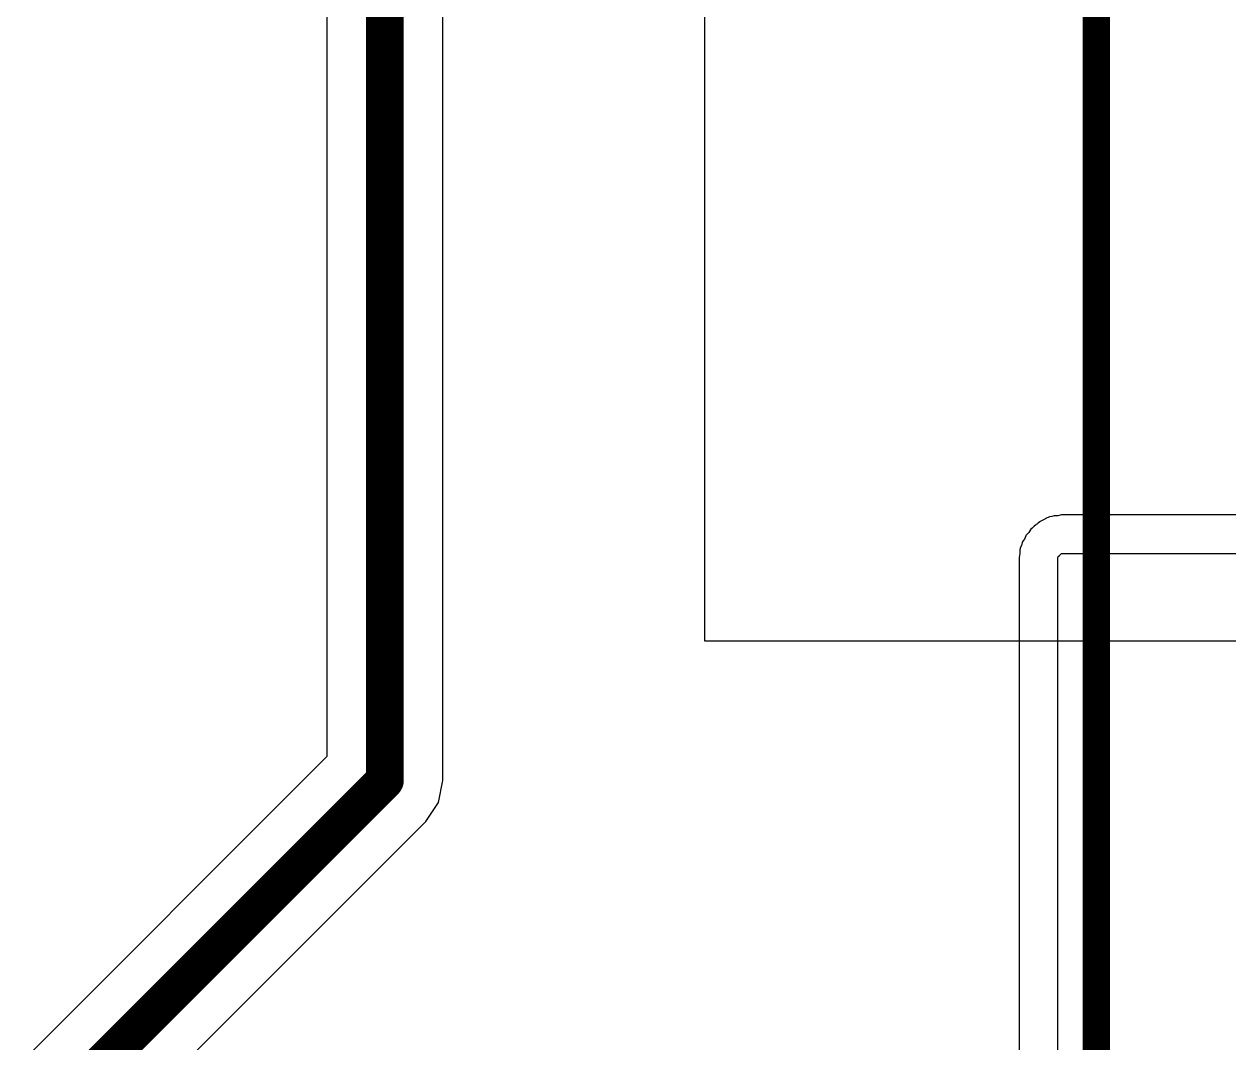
# Model space of a CAD drawing. Header units: inches. Extents: x -3 to 488, y -11 to 93.
# Drawn here: x 55.14 to 60.8, y 8.14 to 12.92 of the extents above; entities that cross this region are included whole.
import ezdxf

# ---------------------------------------------------------------- set-up
doc = ezdxf.new("R2010")
doc.units = ezdxf.units.IN
for name, color, linetype in [('Bottom Layer', 5, 'Continuous'), ('Layer 2', 76, 'Continuous'), ('Top Overlay', 2, 'Continuous')]:
    doc.layers.add(name, color=color, linetype=linetype)

msp = doc.modelspace()

# ---------------------------------------------------------------- linework, layer by layer
at = {"layer": 'Bottom Layer'}
for p, q in [((58.339, 14.0226), (58.339, 10.0292)), ((58.339, 10.0292), (63.6617, 10.0292))]:
    msp.add_line(p, q, dxfattribs=at)
at = {"layer": 'Layer 2'}
for p, q in [((57.1101, 9.3741), (57.1101, 15.3083)), ((56.5662, 15.1793), (56.5662, 9.4868)), ((59.9022, 10.5795), (59.8964, 10.5762)), ((59.9041, 10.5814), (59.9022, 10.5795)), ((59.9073, 10.5835), (59.9041, 10.5814)), ((59.9123, 10.5885), (59.9073, 10.5835)), ((59.9145, 10.59), (59.9123, 10.5885)), ((59.931, 10.5968), (59.9145, 10.59)), ((59.9436, 10.6053), (59.931, 10.5968)), ((59.9458, 10.6068), (59.9436, 10.6053)), ((59.9436, 10.6053), (59.9436, 10.6053)), ((59.9522, 10.608), (59.9458, 10.6068)), ((59.9579, 10.6113), (59.9522, 10.608)), ((59.9692, 10.6127), (59.9579, 10.6113)), ((59.9798, 10.6171), (59.9692, 10.6127)), ((59.9977, 10.6171), (59.9798, 10.6171)), ((60.0152, 10.6206), (59.9977, 10.6171)), ((60.033, 10.6206), (60.0152, 10.6206)), ((60.0331, 10.6206), (60.033, 10.6206)), ((60.033, 10.6206), (60.033, 10.6206)), ((60.8914, 10.6206), (60.0331, 10.6206)), ((59.8467, 10.5222), (59.8406, 10.5075)), ((59.848, 10.5242), (59.8467, 10.5222)), ((59.8481, 10.5244), (59.848, 10.5242)), ((59.848, 10.5242), (59.848, 10.5242)), ((59.848, 10.5242), (59.848, 10.5242)), ((59.8505, 10.5267), (59.8481, 10.5244)), ((59.8517, 10.5294), (59.8505, 10.5267)), ((59.8552, 10.5325), (59.8517, 10.5294)), ((59.8615, 10.5388), (59.8552, 10.5325)), ((59.8714, 10.5536), (59.8615, 10.5388)), ((59.8766, 10.5589), (59.8714, 10.5537)), ((59.8714, 10.5537), (59.8714, 10.5536)), ((59.8714, 10.5536), (59.8714, 10.5536)), ((59.8798, 10.561), (59.8766, 10.5589)), ((59.8848, 10.566), (59.8798, 10.561)), ((59.8858, 10.5666), (59.8848, 10.566)), ((59.8864, 10.5676), (59.8858, 10.5666)), ((59.8931, 10.5719), (59.8864, 10.5676)), ((59.8964, 10.5762), (59.8931, 10.5719)), ((59.8215, 10.4654), (59.8213, 10.461)), ((59.8273, 10.4776), (59.8215, 10.4654)), ((59.8215, 10.4654), (59.8215, 10.4654)), ((59.8299, 10.4908), (59.8273, 10.4776)), ((59.8314, 10.493), (59.8299, 10.4908)), ((59.8321, 10.4948), (59.8314, 10.493)), ((59.8322, 10.495), (59.8321, 10.4949)), ((59.8321, 10.4949), (59.8321, 10.4948)), ((59.8321, 10.4948), (59.8321, 10.4948)), ((59.8336, 10.497), (59.8322, 10.4951)), ((59.8322, 10.4951), (59.8322, 10.495)), ((59.8322, 10.495), (59.8322, 10.495)), ((59.8406, 10.5075), (59.8336, 10.497)), ((59.8196, 10.439), (59.8161, 10.4214)), ((59.8161, 10.4214), (59.8161, 5.3629)), ((59.8213, 10.461), (59.8196, 10.4569)), ((59.8196, 10.4569), (59.8196, 10.439)), ((59.9974, 10.4214), (59.9988, 10.4236)), ((59.9974, 5.1816), (59.9974, 10.4214)), ((59.9974, 10.4214), (59.9974, 10.4214)), ((59.9988, 10.4236), (59.9989, 10.4237)), ((59.9989, 10.4237), (59.9996, 10.4255)), ((59.9989, 10.4237), (59.9989, 10.4237)), ((59.9996, 10.4255), (60.0048, 10.4307)), ((60.0048, 10.4307), (60.008, 10.4328)), ((60.008, 10.4328), (60.013, 10.4378)), ((60.013, 10.4378), (60.0152, 10.4393)), ((60.013, 10.4378), (60.013, 10.4378)), ((60.0152, 10.4393), (60.0152, 10.4393)), ((60.0152, 10.4393), (60.0331, 10.4393)), ((60.0331, 10.4393), (60.0331, 10.4393)), ((60.0331, 10.4393), (60.8914, 10.4393)), ((56.5662, 9.4868), (54.1114, 7.0319)), ((57.0894, 9.2701), (57.1101, 9.3741)), ((57.0304, 9.1819), (57.0894, 9.2701)), ((54.4959, 6.6474), (57.0304, 9.1819))]:
    msp.add_line(p, q, dxfattribs=at)
for points in [[(56.8382, 9.3741, 0.1778, 0.1778, 0), (56.8382, 23.21, 0.1778, 0.1778, 0)], [(54.0181, 6.5541, 0.1778, 0.1778, 0), (56.8382, 9.3741, 0.1778, 0.1778, 0)]]:
    msp.add_lwpolyline(points, format="xyseb", dxfattribs=at)
msp.add_lwpolyline([(56.7937, 9.3741, 0.0889, 0.0889, 1), (56.8826, 9.3741, 0.0889, 0.0889, 1)], format="xyseb", close=True, dxfattribs=at)
msp.add_lwpolyline([(56.7937, 9.3741, 0.0889, 0.0889, 1), (56.8826, 9.3741, 0.0889, 0.0889, 1)], format="xyseb", close=True, dxfattribs=at)
at = {"layer": 'Top Overlay'}
msp.add_lwpolyline([(60.1782, 2.3681, 0.127, 0.127, 0), (60.1782, 15.638, 0.127, 0.127, 0)], format="xyseb", dxfattribs=at)

doc.saveas('drawing.dxf')
